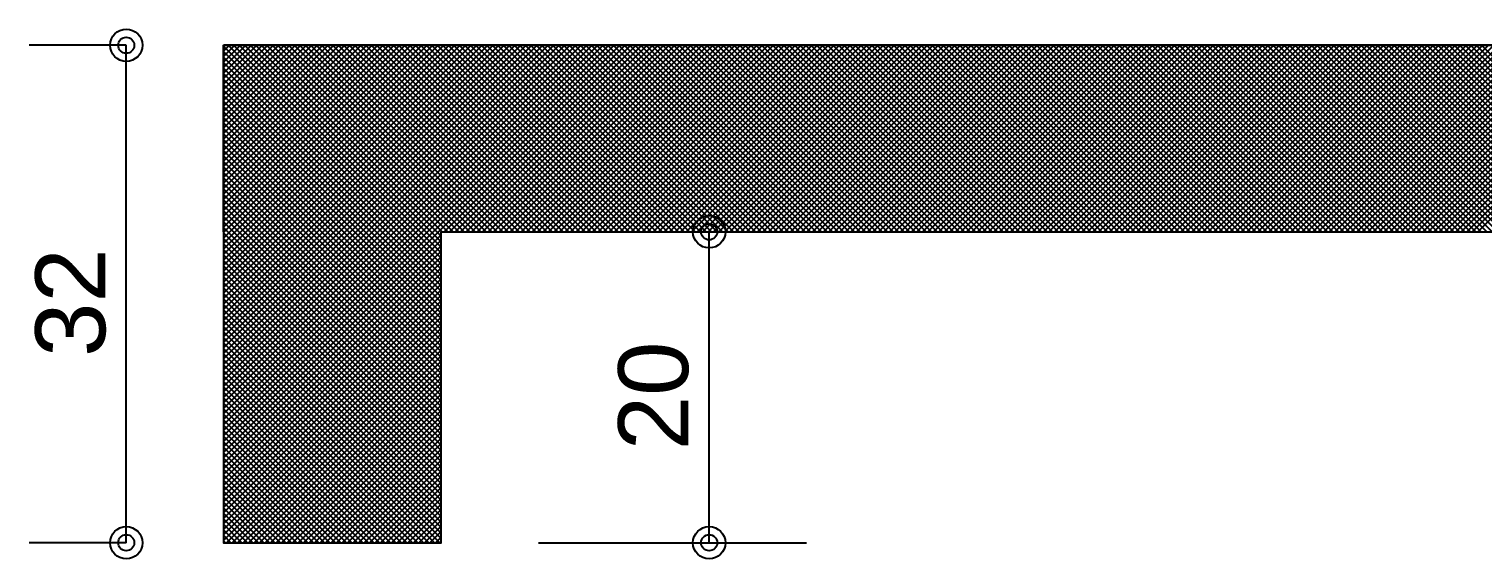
# Model space of a CAD drawing. Extents: x 0 to 119, y 0 to 84.
# Drawn here: x 31.341 to 35.081, y 29.616 to 30.979 of the extents above; entities that cross this region are included whole.
import ezdxf

# ---------------------------------------------------------------- set-up
doc = ezdxf.new("R2010")
doc.units = 0
doc.header["$MEASUREMENT"] = 0
for name, color, linetype in [('29', 9, 'CONTINUOUS'), ('32', 250, 'CONTINUOUS'), ('6', 178, 'CONTINUOUS'), ('9', 8, 'CONTINUOUS')]:
    doc.layers.add(name, color=color, linetype=linetype)
doc.styles.add('TQS_ARIAL', font='arial.ttf')

msp = doc.modelspace()

# ---------------------------------------------------------------- linework, layer by layer
at = {"layer": '29', "color": 9, "linetype": 'Continuous'}
for p, q in [((31.841493, 29.904021), (32.87495, 30.937477)), ((31.841493, 29.918163), (32.860808, 30.937477)), ((31.841493, 29.932305), (32.846666, 30.937477)), ((31.841493, 29.946447), (32.832524, 30.937477)), ((31.841493, 29.960589), (32.818382, 30.937477)), ((31.841493, 29.974732), (32.804239, 30.937477)), ((31.841493, 29.988874), (32.790097, 30.937477)), ((31.841493, 30.003016), (32.775955, 30.937477)), ((31.841493, 30.017158), (32.761813, 30.937477)), ((31.841493, 30.0313), (32.747671, 30.937477)), ((31.841493, 30.045442), (32.733529, 30.937477)), ((31.841493, 30.059584), (32.719387, 30.937477)), ((31.841493, 30.073726), (32.705244, 30.937477)), ((31.841493, 30.087869), (32.691102, 30.937477)), ((31.841493, 30.102011), (32.67696, 30.937477)), ((31.841493, 30.116153), (32.662818, 30.937477)), ((31.841493, 30.130295), (32.648676, 30.937477)), ((31.841493, 30.144437), (32.634534, 30.937477)), ((31.841493, 30.158579), (32.620392, 30.937477)), ((31.841493, 30.172721), (32.606249, 30.937477)), ((31.841493, 30.186864), (32.592107, 30.937477)), ((31.841493, 30.201006), (32.577965, 30.937477)), ((31.841493, 30.215148), (32.563823, 30.937477)), ((31.841493, 30.22929), (32.549681, 30.937477)), ((31.841493, 30.243432), (32.535539, 30.937477)), ((31.841493, 30.257574), (32.521397, 30.937477)), ((31.841493, 30.271716), (32.507255, 30.937477)), ((31.841493, 30.285858), (32.493112, 30.937477)), ((31.841493, 30.300001), (32.47897, 30.937477)), ((31.841493, 30.314143), (32.464828, 30.937477)), ((31.841493, 30.328285), (32.450686, 30.937477)), ((31.841493, 30.342427), (32.436544, 30.937477)), ((31.841493, 30.356569), (32.422402, 30.937477)), ((31.841493, 30.370711), (32.40826, 30.937477)), ((31.841493, 30.384853), (32.394117, 30.937477)), ((31.841493, 30.398996), (32.379975, 30.937477)), ((31.841493, 30.413138), (32.365833, 30.937477)), ((31.841493, 30.42728), (32.351691, 30.937477)), ((31.841493, 30.441422), (32.337549, 30.937477)), ((31.841493, 30.455564), (32.323407, 30.937477)), ((31.841493, 30.469706), (32.309265, 30.937477)), ((31.841493, 30.483848), (32.295123, 30.937477)), ((31.841493, 30.497991), (32.28098, 30.937477)), ((31.841493, 30.512133), (32.266838, 30.937477)), ((31.841493, 30.526275), (32.252696, 30.937477)), ((31.841493, 30.540417), (32.238554, 30.937477)), ((31.841493, 30.554559), (32.224412, 30.937477)), ((31.841493, 30.568701), (32.21027, 30.937477)), ((31.841493, 30.582843), (32.196128, 30.937477)), ((31.841493, 30.596985), (32.181985, 30.937477)), ((31.841493, 30.611128), (32.167843, 30.937477)), ((31.841493, 30.62527), (32.153701, 30.937477)), ((31.841493, 30.639412), (32.139559, 30.937477)), ((31.841493, 30.653554), (32.125417, 30.937477)), ((31.841493, 30.667696), (32.111275, 30.937477)), ((31.841493, 30.681838), (32.097133, 30.937477)), ((31.841493, 30.69598), (32.08299, 30.937477)), ((31.841493, 30.710123), (32.068848, 30.937477)), ((31.841493, 30.724265), (32.054706, 30.937477)), ((31.841493, 30.738407), (32.040564, 30.937477)), ((31.841493, 30.752549), (32.026422, 30.937477)), ((31.841493, 30.766691), (32.01228, 30.937477)), ((31.841493, 30.780833), (31.998138, 30.937477)), ((31.841493, 30.794975), (31.983996, 30.937477)), ((31.841493, 30.809118), (31.969853, 30.937477)), ((31.841493, 30.82326), (31.955711, 30.937477)), ((31.841493, 30.837402), (31.941569, 30.937477)), ((31.841493, 30.851544), (31.927427, 30.937477)), ((31.841493, 30.865686), (31.913285, 30.937477)), ((31.841493, 30.879828), (31.899143, 30.937477)), ((31.841493, 30.89397), (31.885001, 30.937477)), ((31.841493, 30.908112), (31.870858, 30.937477)), ((31.841493, 30.922255), (31.856716, 30.937477)), ((31.841493, 30.936397), (31.842574, 30.937477)), ((31.841493, 30.935447), (32.401493, 30.375447)), ((31.853605, 30.937477), (32.401493, 30.389589)), ((31.867747, 30.937477), (32.401493, 30.403731)), ((31.881889, 30.937477), (32.401493, 30.417873)), ((31.896031, 30.937477), (32.401493, 30.432015)), ((31.910173, 30.937477), (32.401493, 30.446157)), ((31.924315, 30.937477), (32.404315, 30.457477)), ((31.938457, 30.937477), (32.418457, 30.457477)), ((31.9526, 30.937477), (32.4326, 30.457477)), ((31.966742, 30.937477), (32.446742, 30.457477)), ((31.980884, 30.937477), (32.460884, 30.457477)), ((31.995026, 30.937477), (32.475026, 30.457477)), ((32.009168, 30.937477), (32.489168, 30.457477)), ((32.02331, 30.937477), (32.50331, 30.457477)), ((32.037452, 30.937477), (32.517452, 30.457477)), ((32.051595, 30.937477), (32.531595, 30.457477)), ((32.065737, 30.937477), (32.545737, 30.457477)), ((32.079879, 30.937477), (32.559879, 30.457477)), ((32.094021, 30.937477), (32.574021, 30.457477)), ((32.108163, 30.937477), (32.588163, 30.457477)), ((32.122305, 30.937477), (32.602305, 30.457477)), ((32.136447, 30.937477), (32.616447, 30.457477)), ((32.15059, 30.937477), (32.63059, 30.457477)), ((32.164732, 30.937477), (32.644732, 30.457477)), ((32.178874, 30.937477), (32.658874, 30.457477)), ((32.193016, 30.937477), (32.673016, 30.457477)), ((32.207158, 30.937477), (32.687158, 30.457477)), ((32.2213, 30.937477), (32.7013, 30.457477)), ((32.235442, 30.937477), (32.715442, 30.457477)), ((32.249584, 30.937477), (32.729584, 30.457477)), ((32.263727, 30.937477), (32.743727, 30.457477)), ((32.277869, 30.937477), (32.757869, 30.457477)), ((32.292011, 30.937477), (32.772011, 30.457477)), ((32.306153, 30.937477), (32.786153, 30.457477)), ((32.320295, 30.937477), (32.800295, 30.457477)), ((32.334437, 30.937477), (32.814437, 30.457477)), ((32.348579, 30.937477), (32.828579, 30.457477)), ((32.362722, 30.937477), (32.842722, 30.457477)), ((32.376864, 30.937477), (32.856864, 30.457477)), ((32.391006, 30.937477), (32.871006, 30.457477)), ((32.405148, 30.937477), (32.885148, 30.457477)), ((32.409092, 30.457477), (32.889092, 30.937477)), ((32.41929, 30.937477), (32.89929, 30.457477)), ((32.423234, 30.457477), (32.903234, 30.937477)), ((32.433432, 30.937477), (32.913432, 30.457477)), ((32.437376, 30.457477), (32.917376, 30.937477)), ((32.447574, 30.937477), (32.927574, 30.457477)), ((32.451519, 30.457477), (32.931519, 30.937477)), ((32.461717, 30.937477), (32.941717, 30.457477)), ((32.465661, 30.457477), (32.945661, 30.937477)), ((32.475859, 30.937477), (32.955859, 30.457477)), ((32.479803, 30.457477), (32.959803, 30.937477)), ((32.490001, 30.937477), (32.970001, 30.457477)), ((32.493945, 30.457477), (32.973945, 30.937477)), ((32.504143, 30.937477), (32.984143, 30.457477)), ((32.508087, 30.457477), (32.988087, 30.937477)), ((32.518285, 30.937477), (32.998285, 30.457477)), ((32.522229, 30.457477), (33.002229, 30.937477)), ((32.532427, 30.937477), (33.012427, 30.457477)), ((32.536371, 30.457477), (33.016371, 30.937477)), ((32.546569, 30.937477), (33.026569, 30.457477)), ((32.550514, 30.457477), (33.030514, 30.937477)), ((32.560711, 30.937477), (33.040711, 30.457477)), ((32.564656, 30.457477), (33.044656, 30.937477)), ((32.574854, 30.937477), (33.054854, 30.457477)), ((32.578798, 30.457477), (33.058798, 30.937477)), ((32.588996, 30.937477), (33.068996, 30.457477)), ((32.59294, 30.457477), (33.07294, 30.937477)), ((32.603138, 30.937477), (33.083138, 30.457477)), ((32.607082, 30.457477), (33.087082, 30.937477)), ((32.61728, 30.937477), (33.09728, 30.457477)), ((32.621224, 30.457477), (33.101224, 30.937477)), ((32.631422, 30.937477), (33.111422, 30.457477)), ((32.635366, 30.457477), (33.115366, 30.937477)), ((32.645564, 30.937477), (33.125564, 30.457477)), ((32.649509, 30.457477), (33.129509, 30.937477)), ((32.659706, 30.937477), (33.139706, 30.457477)), ((32.663651, 30.457477), (33.143651, 30.937477)), ((32.673849, 30.937477), (33.153849, 30.457477)), ((32.677793, 30.457477), (33.157793, 30.937477)), ((32.687991, 30.937477), (33.167991, 30.457477)), ((32.691935, 30.457477), (33.171935, 30.937477)), ((32.702133, 30.937477), (33.182133, 30.457477)), ((32.706077, 30.457477), (33.186077, 30.937477)), ((32.716275, 30.937477), (33.196275, 30.457477)), ((32.720219, 30.457477), (33.200219, 30.937477)), ((32.730417, 30.937477), (33.210417, 30.457477)), ((32.734361, 30.457477), (33.214361, 30.937477)), ((32.744559, 30.937477), (33.224559, 30.457477)), ((32.748503, 30.457477), (33.228503, 30.937477)), ((32.758701, 30.937477), (33.238701, 30.457477)), ((32.762646, 30.457477), (33.242646, 30.937477)), ((32.772843, 30.937477), (33.252843, 30.457477)), ((32.776788, 30.457477), (33.256788, 30.937477)), ((32.786986, 30.937477), (33.266986, 30.457477)), ((32.79093, 30.457477), (33.27093, 30.937477)), ((32.801128, 30.937477), (33.281128, 30.457477)), ((32.805072, 30.457477), (33.285072, 30.937477)), ((32.81527, 30.937477), (33.29527, 30.457477)), ((32.819214, 30.457477), (33.299214, 30.937477)), ((32.829412, 30.937477), (33.309412, 30.457477)), ((32.833356, 30.457477), (33.313356, 30.937477)), ((32.843554, 30.937477), (33.323554, 30.457477)), ((32.847498, 30.457477), (33.327498, 30.937477)), ((32.857696, 30.937477), (33.337696, 30.457477)), ((32.861641, 30.457477), (33.341641, 30.937477)), ((32.871838, 30.937477), (33.351838, 30.457477)), ((32.875783, 30.457477), (33.355783, 30.937477)), ((32.885981, 30.937477), (33.365981, 30.457477)), ((32.889925, 30.457477), (33.369925, 30.937477)), ((32.900123, 30.937477), (33.380123, 30.457477)), ((32.904067, 30.457477), (33.384067, 30.937477)), ((32.914265, 30.937477), (33.394265, 30.457477)), ((32.918209, 30.457477), (33.398209, 30.937477)), ((32.928407, 30.937477), (33.408407, 30.457477)), ((32.932351, 30.457477), (33.412351, 30.937477)), ((32.942549, 30.937477), (33.422549, 30.457477)), ((32.946493, 30.457477), (33.426493, 30.937477)), ((32.956691, 30.937477), (33.436691, 30.457477)), ((32.960636, 30.457477), (33.440636, 30.937477)), ((32.970833, 30.937477), (33.450833, 30.457477)), ((32.974778, 30.457477), (33.454778, 30.937477)), ((32.984976, 30.937477), (33.464976, 30.457477)), ((32.98892, 30.457477), (33.46892, 30.937477)), ((32.999118, 30.937477), (33.479118, 30.457477)), ((33.003062, 30.457477), (33.483062, 30.937477)), ((33.01326, 30.937477), (33.49326, 30.457477)), ((33.017204, 30.457477), (33.497204, 30.937477)), ((33.027402, 30.937477), (33.507402, 30.457477)), ((33.031346, 30.457477), (33.511346, 30.937477)), ((33.041544, 30.937477), (33.521544, 30.457477)), ((33.045488, 30.457477), (33.525488, 30.937477)), ((33.055686, 30.937477), (33.535686, 30.457477)), ((33.05963, 30.457477), (33.53963, 30.937477)), ((33.069828, 30.937477), (33.549828, 30.457477)), ((33.073773, 30.457477), (33.553773, 30.937477)), ((33.08397, 30.937477), (33.56397, 30.457477)), ((33.087915, 30.457477), (33.567915, 30.937477)), ((33.098113, 30.937477), (33.578113, 30.457477)), ((33.102057, 30.457477), (33.582057, 30.937477)), ((33.112255, 30.937477), (33.592255, 30.457477)), ((33.116199, 30.457477), (33.596199, 30.937477)), ((33.126397, 30.937477), (33.606397, 30.457477)), ((33.130341, 30.457477), (33.610341, 30.937477)), ((33.140539, 30.937477), (33.620539, 30.457477)), ((33.144483, 30.457477), (33.624483, 30.937477)), ((33.154681, 30.937477), (33.634681, 30.457477)), ((33.158625, 30.457477), (33.638625, 30.937477)), ((33.168823, 30.937477), (33.648823, 30.457477)), ((33.172768, 30.457477), (33.652768, 30.937477)), ((33.182965, 30.937477), (33.662965, 30.457477)), ((33.18691, 30.457477), (33.66691, 30.937477)), ((33.197108, 30.937477), (33.677108, 30.457477)), ((33.201052, 30.457477), (33.681052, 30.937477)), ((33.21125, 30.937477), (33.69125, 30.457477)), ((33.215194, 30.457477), (33.695194, 30.937477)), ((33.225392, 30.937477), (33.705392, 30.457477)), ((33.229336, 30.457477), (33.709336, 30.937477)), ((33.239534, 30.937477), (33.719534, 30.457477)), ((33.243478, 30.457477), (33.723478, 30.937477)), ((33.253676, 30.937477), (33.733676, 30.457477)), ((33.25762, 30.457477), (33.73762, 30.937477)), ((33.267818, 30.937477), (33.747818, 30.457477)), ((33.271762, 30.457477), (33.751762, 30.937477)), ((33.28196, 30.937477), (33.76196, 30.457477)), ((33.285905, 30.457477), (33.765905, 30.937477)), ((33.296103, 30.937477), (33.776103, 30.457477)), ((33.300047, 30.457477), (33.780047, 30.937477)), ((33.310245, 30.937477), (33.790245, 30.457477)), ((33.314189, 30.457477), (33.794189, 30.937477)), ((33.324387, 30.937477), (33.804387, 30.457477)), ((33.328331, 30.457477), (33.808331, 30.937477)), ((33.338529, 30.937477), (33.818529, 30.457477)), ((33.342473, 30.457477), (33.822473, 30.937477)), ((33.352671, 30.937477), (33.832671, 30.457477)), ((33.356615, 30.457477), (33.836615, 30.937477)), ((33.366813, 30.937477), (33.846813, 30.457477)), ((33.370757, 30.457477), (33.850757, 30.937477)), ((33.380955, 30.937477), (33.860955, 30.457477)), ((33.3849, 30.457477), (33.8649, 30.937477)), ((33.395097, 30.937477), (33.875097, 30.457477)), ((33.399042, 30.457477), (33.879042, 30.937477)), ((33.40924, 30.937477), (33.88924, 30.457477)), ((33.413184, 30.457477), (33.893184, 30.937477)), ((33.423382, 30.937477), (33.903382, 30.457477)), ((33.427326, 30.457477), (33.907326, 30.937477)), ((33.437524, 30.937477), (33.917524, 30.457477)), ((33.441468, 30.457477), (33.921468, 30.937477)), ((33.451666, 30.937477), (33.931666, 30.457477)), ((33.45561, 30.457477), (33.93561, 30.937477)), ((33.465808, 30.937477), (33.945808, 30.457477)), ((33.469752, 30.457477), (33.949752, 30.937477)), ((33.47995, 30.937477), (33.95995, 30.457477)), ((33.483895, 30.457477), (33.963895, 30.937477)), ((33.494092, 30.937477), (33.974092, 30.457477)), ((33.498037, 30.457477), (33.978037, 30.937477)), ((33.508235, 30.937477), (33.988235, 30.457477)), ((33.512179, 30.457477), (33.992179, 30.937477)), ((33.522377, 30.937477), (34.002377, 30.457477)), ((33.526321, 30.457477), (34.006321, 30.937477)), ((33.536519, 30.937477), (34.016519, 30.457477)), ((33.540463, 30.457477), (34.020463, 30.937477)), ((33.550661, 30.937477), (34.030661, 30.457477)), ((33.554605, 30.457477), (34.034605, 30.937477)), ((33.564803, 30.937477), (34.044803, 30.457477)), ((33.568747, 30.457477), (34.048747, 30.937477)), ((33.578945, 30.937477), (34.058945, 30.457477)), ((33.582889, 30.457477), (34.062889, 30.937477)), ((33.593087, 30.937477), (34.073087, 30.457477)), ((33.597032, 30.457477), (34.077032, 30.937477)), ((33.607229, 30.937477), (34.087229, 30.457477)), ((33.611174, 30.457477), (34.091174, 30.937477)), ((33.621372, 30.937477), (34.101372, 30.457477)), ((33.625316, 30.457477), (34.105316, 30.937477)), ((33.635514, 30.937477), (34.115514, 30.457477)), ((33.639458, 30.457477), (34.119458, 30.937477)), ((33.649656, 30.937477), (34.129656, 30.457477)), ((33.6536, 30.457477), (34.1336, 30.937477)), ((33.663798, 30.937477), (34.143798, 30.457477)), ((33.667742, 30.457477), (34.147742, 30.937477)), ((33.67794, 30.937477), (34.15794, 30.457477)), ((33.681884, 30.457477), (34.161884, 30.937477)), ((33.692082, 30.937477), (34.172082, 30.457477)), ((33.696027, 30.457477), (34.176027, 30.937477)), ((33.706224, 30.937477), (34.186224, 30.457477)), ((33.710169, 30.457477), (34.190169, 30.937477)), ((33.720367, 30.937477), (34.200367, 30.457477)), ((33.724311, 30.457477), (34.204311, 30.937477)), ((33.734509, 30.937477), (34.214509, 30.457477)), ((33.738453, 30.457477), (34.218453, 30.937477)), ((33.748651, 30.937477), (34.228651, 30.457477)), ((33.752595, 30.457477), (34.232595, 30.937477)), ((33.762793, 30.937477), (34.242793, 30.457477)), ((33.766737, 30.457477), (34.246737, 30.937477)), ((33.776935, 30.937477), (34.256935, 30.457477)), ((33.780879, 30.457477), (34.260879, 30.937477)), ((33.791077, 30.937477), (34.271077, 30.457477)), ((33.795022, 30.457477), (34.275022, 30.937477)), ((33.805219, 30.937477), (34.285219, 30.457477)), ((33.809164, 30.457477), (34.289164, 30.937477)), ((33.819362, 30.937477), (34.299362, 30.457477)), ((33.823306, 30.457477), (34.303306, 30.937477)), ((33.833504, 30.937477), (34.313504, 30.457477)), ((33.837448, 30.457477), (34.317448, 30.937477)), ((33.847646, 30.937477), (34.327646, 30.457477)), ((33.85159, 30.457477), (34.33159, 30.937477)), ((33.861788, 30.937477), (34.341788, 30.457477)), ((33.865732, 30.457477), (34.345732, 30.937477)), ((33.87593, 30.937477), (34.35593, 30.457477)), ((33.879874, 30.457477), (34.359874, 30.937477)), ((33.890072, 30.937477), (34.370072, 30.457477)), ((33.894016, 30.457477), (34.374016, 30.937477)), ((33.904214, 30.937477), (34.384214, 30.457477)), ((33.908159, 30.457477), (34.388159, 30.937477)), ((33.918356, 30.937477), (34.398356, 30.457477)), ((33.922301, 30.457477), (34.402301, 30.937477)), ((33.932499, 30.937477), (34.412499, 30.457477)), ((33.936443, 30.457477), (34.416443, 30.937477)), ((33.946641, 30.937477), (34.426641, 30.457477)), ((33.950585, 30.457477), (34.430585, 30.937477)), ((33.960783, 30.937477), (34.440783, 30.457477)), ((33.964727, 30.457477), (34.444727, 30.937477)), ((33.974925, 30.937477), (34.454925, 30.457477)), ((33.978869, 30.457477), (34.458869, 30.937477)), ((33.989067, 30.937477), (34.469067, 30.457477)), ((33.993011, 30.457477), (34.473011, 30.937477)), ((34.003209, 30.937477), (34.483209, 30.457477)), ((34.007154, 30.457477), (34.487154, 30.937477)), ((34.017351, 30.937477), (34.497351, 30.457477)), ((34.021296, 30.457477), (34.501296, 30.937477)), ((34.031494, 30.937477), (34.511494, 30.457477)), ((34.035438, 30.457477), (34.515438, 30.937477)), ((34.045636, 30.937477), (34.525636, 30.457477)), ((34.04958, 30.457477), (34.52958, 30.937477)), ((34.059778, 30.937477), (34.539778, 30.457477)), ((34.063722, 30.457477), (34.543722, 30.937477)), ((34.07392, 30.937477), (34.55392, 30.457477)), ((34.077864, 30.457477), (34.557864, 30.937477)), ((34.088062, 30.937477), (34.568062, 30.457477)), ((34.092006, 30.457477), (34.572006, 30.937477)), ((34.102204, 30.937477), (34.582204, 30.457477)), ((34.106148, 30.457477), (34.586148, 30.937477)), ((34.116346, 30.937477), (34.596346, 30.457477)), ((34.120291, 30.457477), (34.600291, 30.937477)), ((34.130489, 30.937477), (34.610489, 30.457477)), ((34.134433, 30.457477), (34.614433, 30.937477)), ((34.144631, 30.937477), (34.624631, 30.457477)), ((34.148575, 30.457477), (34.628575, 30.937477)), ((34.158773, 30.937477), (34.638773, 30.457477)), ((34.162717, 30.457477), (34.642717, 30.937477)), ((34.172915, 30.937477), (34.652915, 30.457477)), ((34.176859, 30.457477), (34.656859, 30.937477)), ((34.187057, 30.937477), (34.667057, 30.457477)), ((34.191001, 30.457477), (34.671001, 30.937477)), ((34.201199, 30.937477), (34.681199, 30.457477)), ((34.205143, 30.457477), (34.685143, 30.937477)), ((34.215341, 30.937477), (34.695341, 30.457477)), ((34.219286, 30.457477), (34.699286, 30.937477)), ((34.229483, 30.937477), (34.709483, 30.457477)), ((34.233428, 30.457477), (34.713428, 30.937477)), ((34.243626, 30.937477), (34.723626, 30.457477)), ((34.24757, 30.457477), (34.72757, 30.937477)), ((34.257768, 30.937477), (34.737768, 30.457477)), ((34.261712, 30.457477), (34.741712, 30.937477)), ((34.27191, 30.937477), (34.75191, 30.457477)), ((34.275854, 30.457477), (34.755854, 30.937477)), ((34.286052, 30.937477), (34.766052, 30.457477)), ((34.289996, 30.457477), (34.769996, 30.937477)), ((34.300194, 30.937477), (34.780194, 30.457477)), ((34.304138, 30.457477), (34.784138, 30.937477)), ((34.314336, 30.937477), (34.794336, 30.457477)), ((34.318281, 30.457477), (34.798281, 30.937477)), ((34.328478, 30.937477), (34.808478, 30.457477)), ((34.332423, 30.457477), (34.812423, 30.937477)), ((34.342621, 30.937477), (34.822621, 30.457477)), ((34.346565, 30.457477), (34.826565, 30.937477)), ((34.356763, 30.937477), (34.836763, 30.457477)), ((34.360707, 30.457477), (34.840707, 30.937477)), ((34.370905, 30.937477), (34.850905, 30.457477)), ((34.374849, 30.457477), (34.854849, 30.937477)), ((34.385047, 30.937477), (34.865047, 30.457477)), ((34.388991, 30.457477), (34.868991, 30.937477)), ((34.399189, 30.937477), (34.879189, 30.457477)), ((34.403133, 30.457477), (34.883133, 30.937477)), ((34.413331, 30.937477), (34.893331, 30.457477)), ((34.417275, 30.457477), (34.897275, 30.937477)), ((34.427473, 30.937477), (34.907473, 30.457477)), ((34.431418, 30.457477), (34.911418, 30.937477)), ((34.441615, 30.937477), (34.921615, 30.457477)), ((34.44556, 30.457477), (34.92556, 30.937477)), ((34.455758, 30.937477), (34.935758, 30.457477)), ((34.459702, 30.457477), (34.939702, 30.937477)), ((34.4699, 30.937477), (34.9499, 30.457477)), ((34.473844, 30.457477), (34.953844, 30.937477)), ((34.484042, 30.937477), (34.964042, 30.457477)), ((34.487986, 30.457477), (34.967986, 30.937477)), ((34.498184, 30.937477), (34.978184, 30.457477)), ((34.502128, 30.457477), (34.982128, 30.937477)), ((34.512326, 30.937477), (34.992326, 30.457477)), ((34.51627, 30.457477), (34.99627, 30.937477)), ((34.526468, 30.937477), (35.006468, 30.457477)), ((34.530413, 30.457477), (35.010413, 30.937477)), ((34.54061, 30.937477), (35.02061, 30.457477)), ((34.544555, 30.457477), (35.024555, 30.937477)), ((34.554753, 30.937477), (35.034753, 30.457477)), ((34.558697, 30.457477), (35.038697, 30.937477)), ((34.568895, 30.937477), (35.048895, 30.457477)), ((34.572839, 30.457477), (35.052839, 30.937477)), ((34.583037, 30.937477), (35.063037, 30.457477)), ((34.586981, 30.457477), (35.066981, 30.937477)), ((34.597179, 30.937477), (35.077179, 30.457477)), ((34.601123, 30.457477), (35.081123, 30.937477)), ((34.611321, 30.937477), (35.091321, 30.457477)), ((34.615265, 30.457477), (35.095265, 30.937477)), ((34.625463, 30.937477), (35.105463, 30.457477)), ((34.629408, 30.457477), (35.109408, 30.937477)), ((34.639605, 30.937477), (35.119605, 30.457477)), ((34.64355, 30.457477), (35.12355, 30.937477)), ((34.653748, 30.937477), (35.133748, 30.457477)), ((34.657692, 30.457477), (35.137692, 30.937477)), ((34.66789, 30.937477), (35.14789, 30.457477)), ((34.671834, 30.457477), (35.151834, 30.937477)), ((34.682032, 30.937477), (35.162032, 30.457477)), ((34.685976, 30.457477), (35.165976, 30.937477)), ((34.696174, 30.937477), (35.176174, 30.457477)), ((34.700118, 30.457477), (35.180118, 30.937477)), ((34.710316, 30.937477), (35.190316, 30.457477)), ((34.71426, 30.457477), (35.19426, 30.937477)), ((34.724458, 30.937477), (35.204458, 30.457477)), ((34.728402, 30.457477), (35.208402, 30.937477)), ((34.7386, 30.937477), (35.2186, 30.457477)), ((34.742545, 30.457477), (35.222545, 30.937477)), ((34.752742, 30.937477), (35.232742, 30.457477)), ((34.756687, 30.457477), (35.236687, 30.937477)), ((34.766885, 30.937477), (35.246885, 30.457477)), ((34.770829, 30.457477), (35.250829, 30.937477)), ((34.781027, 30.937477), (35.261027, 30.457477)), ((34.784971, 30.457477), (35.264971, 30.937477)), ((34.795169, 30.937477), (35.275169, 30.457477)), ((34.799113, 30.457477), (35.279113, 30.937477)), ((34.809311, 30.937477), (35.289311, 30.457477)), ((34.813255, 30.457477), (35.293255, 30.937477)), ((34.823453, 30.937477), (35.303453, 30.457477)), ((34.827397, 30.457477), (35.307397, 30.937477)), ((34.837595, 30.937477), (35.317595, 30.457477)), ((34.84154, 30.457477), (35.32154, 30.937477)), ((34.851737, 30.937477), (35.331737, 30.457477)), ((34.855682, 30.457477), (35.335682, 30.937477)), ((34.86588, 30.937477), (35.34588, 30.457477)), ((34.869824, 30.457477), (35.349824, 30.937477)), ((34.880022, 30.937477), (35.360022, 30.457477)), ((34.883966, 30.457477), (35.363966, 30.937477)), ((34.894164, 30.937477), (35.374164, 30.457477)), ((34.898108, 30.457477), (35.378108, 30.937477)), ((34.908306, 30.937477), (35.388306, 30.457477)), ((34.91225, 30.457477), (35.39225, 30.937477)), ((34.922448, 30.937477), (35.402448, 30.457477)), ((34.926392, 30.457477), (35.406392, 30.937477)), ((34.93659, 30.937477), (35.41659, 30.457477)), ((34.940534, 30.457477), (35.420534, 30.937477)), ((34.950732, 30.937477), (35.430732, 30.457477)), ((34.954677, 30.457477), (35.434677, 30.937477)), ((34.964875, 30.937477), (35.444875, 30.457477)), ((34.968819, 30.457477), (35.448819, 30.937477)), ((34.979017, 30.937477), (35.459017, 30.457477)), ((34.982961, 30.457477), (35.462961, 30.937477)), ((34.993159, 30.937477), (35.473159, 30.457477)), ((34.997103, 30.457477), (35.477103, 30.937477)), ((35.007301, 30.937477), (35.487301, 30.457477)), ((35.011245, 30.457477), (35.491245, 30.937477)), ((35.021443, 30.937477), (35.501443, 30.457477)), ((35.025387, 30.457477), (35.505387, 30.937477)), ((35.035585, 30.937477), (35.515585, 30.457477)), ((35.039529, 30.457477), (35.519529, 30.937477)), ((35.049727, 30.937477), (35.529727, 30.457477)), ((35.053672, 30.457477), (35.533672, 30.937477)), ((35.063869, 30.937477), (35.543869, 30.457477)), ((35.067814, 30.457477), (35.547814, 30.937477)), ((35.078012, 30.937477), (35.558012, 30.457477)), ((31.841493, 30.921304), (32.401493, 30.361304)), ((31.841493, 30.907162), (32.401493, 30.347162)), ((31.841493, 30.89302), (32.401493, 30.33302)), ((31.841493, 30.878878), (32.401493, 30.318878)), ((31.841493, 30.864736), (32.401493, 30.304736)), ((31.841493, 30.850594), (32.401493, 30.290594)), ((31.841493, 30.836452), (32.401493, 30.276452)), ((31.841493, 30.82231), (32.401493, 30.26231)), ((31.841493, 30.808167), (32.401493, 30.248167)), ((31.841493, 30.794025), (32.401493, 30.234025)), ((31.841493, 30.779883), (32.401493, 30.219883)), ((31.841493, 30.765741), (32.401493, 30.205741)), ((31.841493, 30.751599), (32.401493, 30.191599)), ((31.841493, 30.737457), (32.401493, 30.177457)), ((31.841493, 30.723315), (32.401493, 30.163315)), ((31.841493, 30.709172), (32.401493, 30.149172)), ((31.841493, 30.69503), (32.401493, 30.13503)), ((31.841493, 30.680888), (32.401493, 30.120888)), ((31.841493, 30.666746), (32.401493, 30.106746)), ((31.841493, 30.652604), (32.401493, 30.092604)), ((31.841493, 30.638462), (32.401493, 30.078462)), ((31.841493, 30.62432), (32.401493, 30.06432)), ((31.841493, 30.610178), (32.401493, 30.050178)), ((31.841493, 30.596035), (32.401493, 30.036035)), ((31.841493, 30.581893), (32.401493, 30.021893)), ((31.841493, 30.567751), (32.401493, 30.007751)), ((31.841493, 30.553609), (32.401493, 29.993609)), ((31.841493, 30.539467), (32.401493, 29.979467)), ((31.841493, 30.525325), (32.401493, 29.965325)), ((31.841493, 30.511183), (32.401493, 29.951183)), ((31.841493, 30.49704), (32.401493, 29.93704)), ((31.841493, 30.482898), (32.401493, 29.922898)), ((31.841493, 30.468756), (32.401493, 29.908756)), ((31.841493, 30.454614), (32.401493, 29.894614)), ((31.841493, 29.889879), (32.401493, 30.449879)), ((31.841493, 30.440472), (32.401493, 29.880472)), ((31.841493, 29.875737), (32.401493, 30.435737)), ((31.841493, 30.42633), (32.401493, 29.86633)), ((31.841493, 29.861594), (32.401493, 30.421594)), ((31.841493, 30.412188), (32.401493, 29.852188)), ((31.841493, 29.847452), (32.401493, 30.407452)), ((31.841493, 30.398045), (32.401493, 29.838045)), ((31.841493, 29.83331), (32.401493, 30.39331)), ((31.841493, 30.383903), (32.401493, 29.823903)), ((31.841493, 29.819168), (32.401493, 30.379168)), ((31.841493, 30.369761), (32.401493, 29.809761)), ((31.841493, 29.805026), (32.401493, 30.365026)), ((31.841493, 30.355619), (32.401493, 29.795619)), ((31.841493, 29.790884), (32.401493, 30.350884)), ((31.841493, 30.341477), (32.401493, 29.781477)), ((31.841493, 29.776742), (32.401493, 30.336742)), ((31.841493, 30.327335), (32.401493, 29.767335)), ((31.841493, 29.762599), (32.401493, 30.322599)), ((31.841493, 30.313193), (32.401493, 29.753193)), ((31.841493, 29.748457), (32.401493, 30.308457)), ((31.841493, 30.299051), (32.401493, 29.739051)), ((31.841493, 29.734315), (32.401493, 30.294315)), ((31.841493, 30.284908), (32.401493, 29.724908)), ((31.841493, 29.720173), (32.401493, 30.280173)), ((31.841493, 30.270766), (32.401493, 29.710766)), ((31.841493, 29.706031), (32.401493, 30.266031)), ((31.841493, 30.256624), (32.401493, 29.696624)), ((31.841493, 29.691889), (32.401493, 30.251889)), ((31.841493, 30.242482), (32.401493, 29.682482)), ((31.841493, 29.677747), (32.401493, 30.237747)), ((31.841493, 30.22834), (32.401493, 29.66834)), ((31.841493, 29.663605), (32.401493, 30.223605)), ((31.841493, 30.214198), (32.398214, 29.657477)), ((31.841493, 30.200056), (32.384071, 29.657477)), ((31.841493, 30.185913), (32.369929, 29.657477)), ((31.849509, 29.657477), (32.401493, 30.209462)), ((31.863651, 29.657477), (32.401493, 30.19532)), ((31.877793, 29.657477), (32.401493, 30.181178)), ((31.841493, 30.171771), (32.355787, 29.657477)), ((31.841493, 30.157629), (32.341645, 29.657477)), ((31.841493, 30.143487), (32.327503, 29.657477)), ((31.891935, 29.657477), (32.401493, 30.167036)), ((31.906077, 29.657477), (32.401493, 30.152894)), ((31.841493, 30.129345), (32.313361, 29.657477)), ((31.841493, 30.115203), (32.299219, 29.657477)), ((31.920219, 29.657477), (32.401493, 30.138752)), ((31.934361, 29.657477), (32.401493, 30.12461)), ((31.948503, 29.657477), (32.401493, 30.110467)), ((31.841493, 30.101061), (32.285077, 29.657477)), ((31.841493, 30.086918), (32.270934, 29.657477)), ((31.841493, 30.072776), (32.256792, 29.657477)), ((31.962646, 29.657477), (32.401493, 30.096325)), ((31.976788, 29.657477), (32.401493, 30.082183)), ((31.99093, 29.657477), (32.401493, 30.068041)), ((31.841493, 30.058634), (32.24265, 29.657477)), ((31.841493, 30.044492), (32.228508, 29.657477)), ((32.005072, 29.657477), (32.401493, 30.053899)), ((32.019214, 29.657477), (32.401493, 30.039757)), ((31.841493, 30.03035), (32.214366, 29.657477)), ((31.841493, 30.016208), (32.200224, 29.657477)), ((31.841493, 30.002066), (32.186082, 29.657477)), ((32.033356, 29.657477), (32.401493, 30.025615)), ((32.047498, 29.657477), (32.401493, 30.011472)), ((32.061641, 29.657477), (32.401493, 29.99733)), ((31.841493, 29.987924), (32.171939, 29.657477)), ((31.841493, 29.973781), (32.157797, 29.657477)), ((31.841493, 29.959639), (32.143655, 29.657477)), ((32.075783, 29.657477), (32.401493, 29.983188)), ((32.089925, 29.657477), (32.401493, 29.969046)), ((31.841493, 29.945497), (32.129513, 29.657477)), ((31.841493, 29.931355), (32.115371, 29.657477)), ((32.104067, 29.657477), (32.401493, 29.954904)), ((32.118209, 29.657477), (32.401493, 29.940762)), ((32.132351, 29.657477), (32.401493, 29.92662)), ((31.841493, 29.917213), (32.101229, 29.657477)), ((31.841493, 29.903071), (32.087087, 29.657477)), ((31.841493, 29.888929), (32.072945, 29.657477)), ((32.146493, 29.657477), (32.401493, 29.912478)), ((32.160636, 29.657477), (32.401493, 29.898335)), ((32.174778, 29.657477), (32.401493, 29.884193)), ((31.841493, 29.874786), (32.058802, 29.657477)), ((31.841493, 29.860644), (32.04466, 29.657477)), ((31.841493, 29.846502), (32.030518, 29.657477)), ((32.18892, 29.657477), (32.401493, 29.870051)), ((32.203062, 29.657477), (32.401493, 29.855909)), ((31.841493, 29.83236), (32.016376, 29.657477)), ((31.841493, 29.818218), (32.002234, 29.657477)), ((32.217204, 29.657477), (32.401493, 29.841767)), ((32.231346, 29.657477), (32.401493, 29.827625)), ((32.245488, 29.657477), (32.401493, 29.813483)), ((31.841493, 29.804076), (31.988092, 29.657477)), ((31.841493, 29.789934), (31.97395, 29.657477)), ((31.841493, 29.775792), (31.959807, 29.657477)), ((32.25963, 29.657477), (32.401493, 29.79934)), ((32.273773, 29.657477), (32.401493, 29.785198)), ((32.287915, 29.657477), (32.401493, 29.771056)), ((31.841493, 29.761649), (31.945665, 29.657477)), ((31.841493, 29.747507), (31.931523, 29.657477)), ((31.841493, 29.733365), (31.917381, 29.657477)), ((32.302057, 29.657477), (32.401493, 29.756914)), ((32.316199, 29.657477), (32.401493, 29.742772)), ((31.841493, 29.719223), (31.903239, 29.657477)), ((31.841493, 29.705081), (31.889097, 29.657477)), ((32.330341, 29.657477), (32.401493, 29.72863)), ((32.344483, 29.657477), (32.401493, 29.714488)), ((32.358625, 29.657477), (32.401493, 29.700346)), ((31.841493, 29.690939), (31.874955, 29.657477)), ((31.841493, 29.676797), (31.860812, 29.657477)), ((31.841493, 29.662654), (31.84667, 29.657477)), ((32.372768, 29.657477), (32.401493, 29.686203)), ((32.38691, 29.657477), (32.401493, 29.672061))]:
    msp.add_line(p, q, dxfattribs=at)
msp.add_lwpolyline([(31.841493, 30.937477), (31.841493, 29.657477), (32.401493, 29.657477), (32.401493, 30.457477), (39.981349, 30.457477), (39.981349, 30.670811), (39.78135, 30.737477), (40.181349, 30.737477), (39.981349, 30.804144), (39.981349, 30.937477), (36.641493, 30.937477), (32.401493, 30.937477), (31.841493, 30.937477)], dxfattribs=at)
at = {"layer": '32', "color": 250, "linetype": 'Continuous'}
for p, q in [((31.591493, 30.937477), (31.341493, 30.937477)), ((31.591493, 29.657477), (31.591493, 30.937477)), ((31.841493, 30.937477), (31.841493, 30.937477)), ((32.401493, 30.937477), (32.401493, 30.937477)), ((32.401493, 30.937477), (32.401493, 30.937477)), ((32.401493, 30.937477), (32.401493, 30.937477)), ((32.401493, 30.457477), (32.401493, 30.457477)), ((32.651493, 30.457477), (33.340904, 30.457477)), ((33.090904, 29.657477), (33.090904, 30.457477)), ((31.591493, 29.657477), (31.341493, 29.657477)), ((31.841493, 29.657477), (31.841493, 29.657477)), ((32.401493, 29.657477), (32.401493, 29.657477)), ((32.651493, 29.657477), (33.340904, 29.657477))]:
    msp.add_line(p, q, dxfattribs=at)
for centre, radius in [((31.591493, 30.937477), 0.041625), ((31.591493, 30.937477), 0.02075), ((33.090904, 30.457477), 0.041625), ((33.090904, 30.457477), 0.02075), ((31.591493, 29.657477), 0.041625), ((33.090904, 29.657477), 0.041625), ((31.591493, 29.657477), 0.02075), ((33.090904, 29.657477), 0.02075)]:
    msp.add_circle(centre, radius, dxfattribs=at)
at = {"layer": '6', "color": 178, "linetype": 'Continuous'}
for p, q in [((31.841493, 30.457477), (31.841493, 30.937477)), ((31.841493, 30.937477), (32.401493, 30.937477)), ((32.401493, 30.937477), (32.401493, 30.937477))]:
    msp.add_line(p, q, dxfattribs=at)
for points in [[(31.841493, 30.937477), (31.841493, 29.657477), (32.401493, 29.657477), (32.401493, 30.457477), (36.641493, 30.457477)], [(32.401493, 30.457477), (39.981349, 30.457477), (39.981349, 30.670811), (39.78135, 30.737477), (40.181349, 30.737477), (39.981349, 30.804144), (39.981349, 30.937477)], [(32.401493, 30.937477), (36.641493, 30.937477), (39.981349, 30.937477)]]:
    msp.add_lwpolyline(points, dxfattribs=at)
at = {"layer": '9', "color": 8, "linetype": 'Continuous'}
msp.add_line((31.841493, 30.937477), (31.841493, 30.457477), dxfattribs=at)

# ---------------------------------------------------------------- texts
at = {"layer": '32', "color": 250, "linetype": 'Continuous', "style": 'TQS_ARIAL'}
for s, p in [('32', (31.537493, 30.135477)), ('20', (33.036904, 29.895477))]:
    msp.add_text(s, height=0.18, rotation=90, dxfattribs=at).set_placement(p)

doc.saveas('drawing.dxf')
